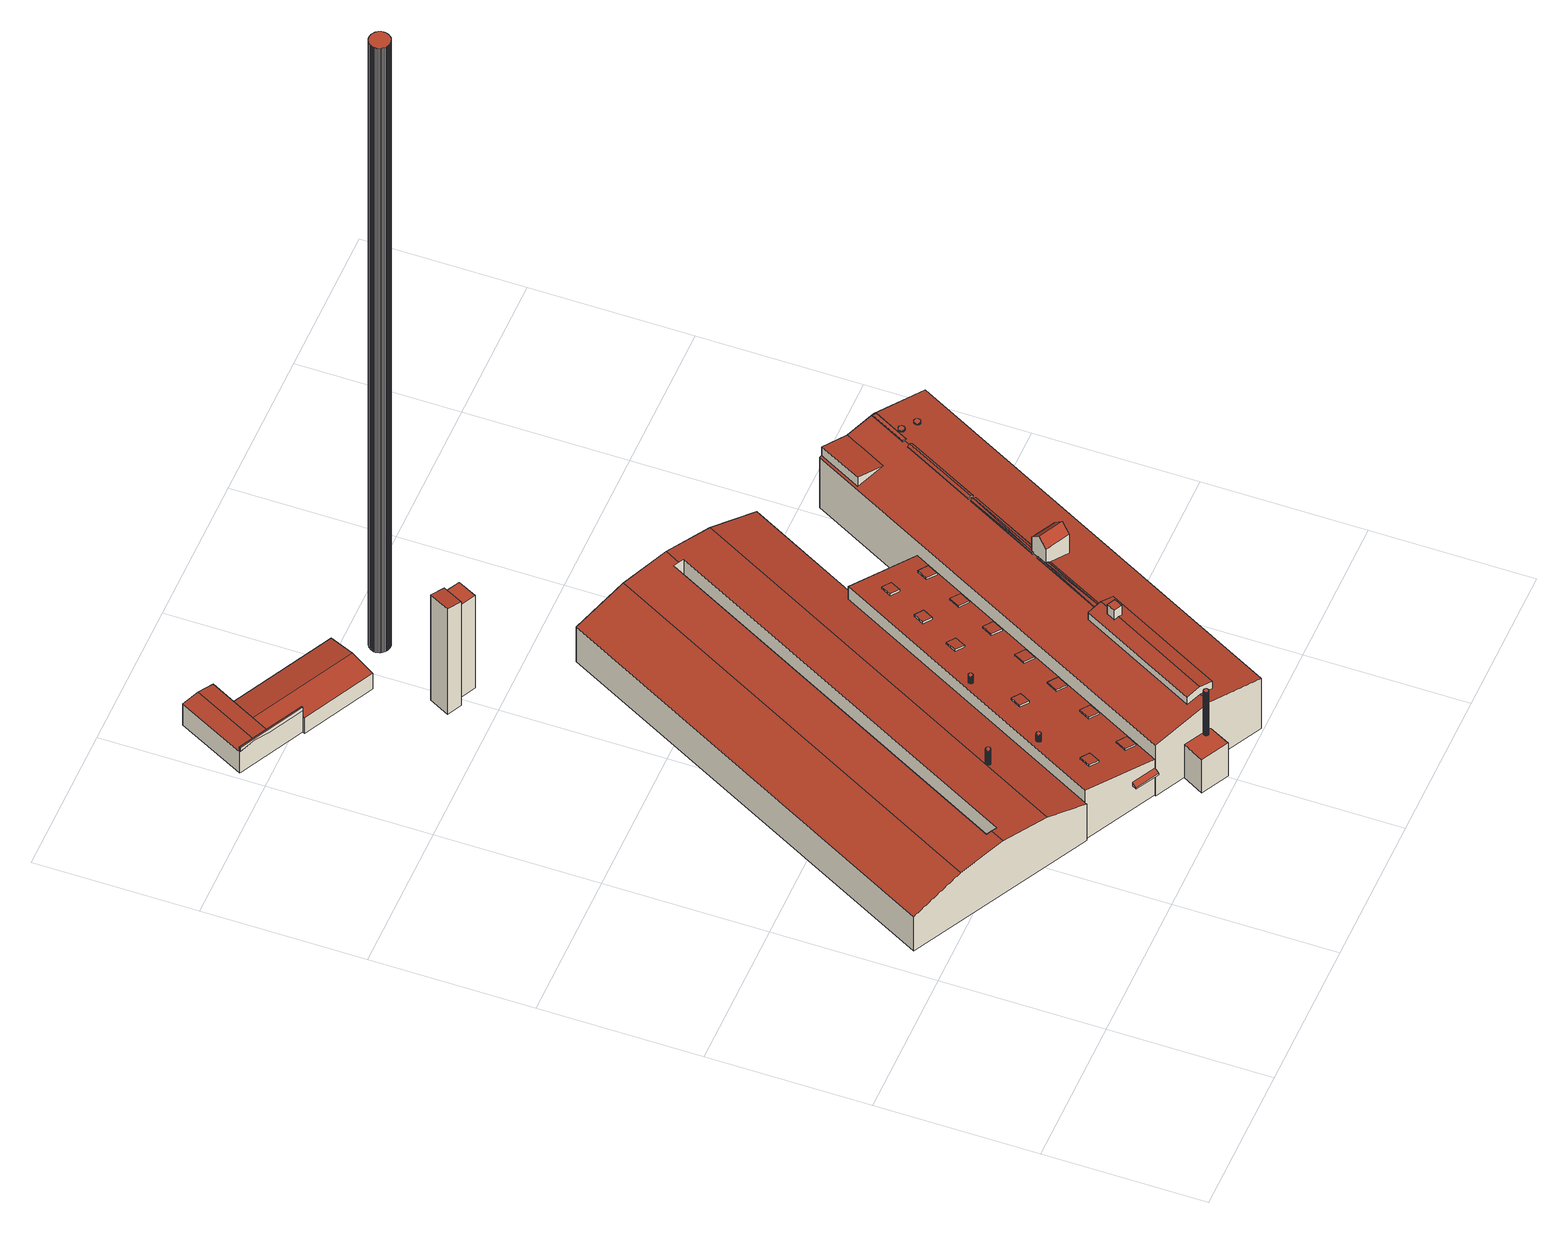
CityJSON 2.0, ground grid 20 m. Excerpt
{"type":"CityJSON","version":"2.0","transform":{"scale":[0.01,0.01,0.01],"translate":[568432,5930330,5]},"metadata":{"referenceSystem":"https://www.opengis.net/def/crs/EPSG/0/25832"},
"CityObjects":{
"building1":{"type":"Building","attributes":{"Grundfläche 2D":"145.992258","Grundhöhe NN":"5.413"},"children":["building1-1"],"geometry":[{"type":"Solid","lod":"3","boundaries":[[[[0,1,2,3]],[[4,1,0,5,6,7]],[[7,6,8,9,10,4]],[[11,12,13,14]],[[12,15,16,17,18,19,13]],[[18,17,20,21]],[[19,18,21,22]],[[14,13,19,22,23]],[[11,14,23,24]],[[24,25,5,0,15,12,11]],[[8,6,5,25,26]],[[9,8,26,27]],[[20,17,2,1,4,10,9,27,28]],[[2,17,16,3]],[[3,16,15,0]],[[26,25,24,23,22,21,20,28,27]]]],"semantics":{"surfaces":[{"type":"RoofSurface"},{"type":"WallSurface"},{"type":"GroundSurface"}],"values":[[0,0,0,0,0,1,1,1,1,1,1,1,1,1,1,2]]}}]},
"building1-1":{"type":"BuildingInstallation","parents":["building1"],"geometry":[{"type":"MultiSurface","lod":"3","boundaries":[[[29,30,31,32]],[[10,4,1,2,30,29]],[[2,3,31,30]],[[31,3,0,7,33,32]],[[33,10,29,32]]],"semantics":{"surfaces":[{"type":"RoofSurface"},{"type":"WallSurface"}],"values":[0,1,1,1,1]}}]},
"building2":{"type":"Building","attributes":{"Grundfläche 2D":"13.544168","Grundhöhe NN":"5.124"},"geometry":[{"type":"Solid","lod":"3","boundaries":[[[[34,35,36,37,38,39]],[[40,41,42,43]],[[39,38,44,45]],[[34,39,45,46]],[[35,34,46,47]],[[36,35,47,48]],[[40,43,49,50]],[[37,41,40,50,44,38]],[[51,42,41,37,36,48]],[[43,42,51,49]],[[50,49,51,48,47,46,45,44]]]],"semantics":{"surfaces":[{"type":"RoofSurface"},{"type":"WallSurface"},{"type":"GroundSurface"}],"values":[[0,0,1,1,1,1,1,1,1,1,2]]}}]},
"building3":{"type":"Building","attributes":{"Grundfläche 2D":"2763.232083","Grundhöhe NN":"5.428"},"children":["building3-1","building3-2","building3-3","building3-4","building3-5","building3-6","building3-7","building3-8","building3-9","building3-10","building3-11","building3-12","building3-13","building3-14","building3-15","building3-16","building3-17","building3-18","building3-19","building3-20","building3-21","building3-22","building3-23","building3-24","building3-25"],"geometry":[{"type":"MultiSurface","lod":"3","boundaries":[[[52,53,54,55,56,57,58]],[[59,60,61,62,63,64,65,66]],[[67,68,62,69,70,59,66,71,72]],[[63,62,68]],[[73,74,75]],[[74,76,75]],[[77,78,79,80,81,82,83,84,85,86,87,74,73,88,89]],[[53,52,58,90,91,92,93,94,78,77,95,96,76,74,87,86,85,84,83,82,55,54]],[[97,98,99,100]],[[101,102,103,104,105]],[[106,107,108,109]],[[110,111,112,113]],[[114,115,116,117,112,111,118,119]],[[116,120,121,119,118,122,123,117]],[[124,125,126,127,128,123,122]],[[57,56,91,90]],[[58,57,90]],[[56,55,91]],[[66,65,95,77,89,71]],[[72,71,89,88]],[[75,68,67,72,88,73]],[[75,76,63,68]],[[76,96,64,63]],[[65,64,96,95]],[[97,100,115,114]],[[121,98,97,114,119]],[[99,98,121,120]],[[116,115,100,99,120]],[[129,130,103,102,101,131,132,80,79,78,94,133,134]],[[81,80,132,135]],[[55,82,81,135,136,92,91]],[[106,137,138,139,129,134,133,94,93,92,136,140,107]],[[104,103,130,141]],[[105,104,141,142]],[[101,105,142,131]],[[137,106,109,125,143,139,138]],[[126,108,107,140,144,127]],[[108,126,125,109]],[[124,122,118,111,110,145,146]],[[124,146,143,125]],[[128,127,144,147]],[[113,112,117,123,128,147,148]],[[110,113,148,145]],[[145,148,147,144,140,136,135,132,131,142,141,130,129,139,143,146]]],"semantics":{"surfaces":[{"type":"RoofSurface"},{"type":"WallSurface"},{"type":"GroundSurface"}],"values":[0,0,0,0,0,0,0,0,0,0,0,0,0,0,0,1,1,1,1,1,1,1,1,1,1,1,1,1,1,1,1,1,1,1,1,1,1,1,1,1,1,1,1,2]}}]},
"building3-1":{"type":"BuildingInstallation","parents":["building3"],"geometry":[{"type":"MultiSurface","lod":"3","boundaries":[[[149,150,151,152,153,154,155,156,157,158,159,160,161,162,163,164,165,166,167,168,169,170,171,172,173,174,175,176,177,178,179,180,181,182,183,184,185,186,187,188,189,190,191,192,193,194,195,196,197,198]],[[199,200,160,159]],[[200,201,161,160]],[[201,202,162,161]],[[203,204,157,156]],[[204,205,158,157]],[[205,199,159,158]],[[202,206,163,162]],[[206,207,164,163]],[[207,208,165,164]],[[208,209,166,165]],[[209,210,167,166]],[[210,211,168,167]],[[211,212,169,168]],[[212,213,170,169]],[[213,214,171,170]],[[172,171,214,215]],[[215,216,173,172]],[[216,217,174,173]],[[217,218,175,174]],[[218,219,176,175]],[[219,220,177,176]],[[220,221,178,177]],[[221,222,179,178]],[[222,223,180,179]],[[223,224,181,180]],[[224,225,182,181]],[[225,226,183,182]],[[226,227,184,183]],[[227,228,185,184]],[[228,229,186,185]],[[229,230,187,186]],[[230,231,188,187]],[[231,232,189,188]],[[232,233,190,189]],[[233,234,191,190]],[[234,235,192,191]],[[235,236,193,192]],[[236,237,194,193]],[[237,238,195,194]],[[238,239,196,195]],[[239,240,197,196]],[[240,241,198,197]],[[241,242,149,198]],[[242,243,150,149]],[[151,150,243,244]],[[244,245,152,151]],[[245,246,153,152]],[[246,247,154,153]],[[247,248,155,154]],[[248,203,156,155]]],"semantics":{"surfaces":[{"type":"RoofSurface"},{"type":"WallSurface"}],"values":[0,1,1,1,1,1,1,1,1,1,1,1,1,1,1,1,1,1,1,1,1,1,1,1,1,1,1,1,1,1,1,1,1,1,1,1,1,1,1,1,1,1,1,1,1,1,1,1,1,1,1]}}]},
"building3-2":{"type":"BuildingInstallation","parents":["building3"],"geometry":[{"type":"MultiSurface","lod":"3","boundaries":[[[249,250,251,252,253,254,255,256,257,258,259,260,261,262,263,264,265,266,267,268,269,270,271,272,273,274,275,276,277,278,279,280,281,282,283,284,285,286,287,288,289,290,291,292,293,294,295,296,297,298]],[[299,300,258,257]],[[300,301,259,258]],[[301,302,260,259]],[[261,260,302,303]],[[303,304,262,261]],[[304,305,263,262]],[[306,307,255,254]],[[307,308,256,255]],[[308,299,257,256]],[[309,310,251,250]],[[310,311,252,251]],[[311,312,253,252]],[[312,306,254,253]],[[305,313,264,263]],[[313,314,265,264]],[[314,315,266,265]],[[315,316,267,266]],[[316,317,268,267]],[[317,318,269,268]],[[318,319,270,269]],[[319,320,271,270]],[[320,321,272,271]],[[321,322,273,272]],[[322,323,274,273]],[[323,324,275,274]],[[324,325,276,275]],[[325,326,277,276]],[[326,327,278,277]],[[327,328,279,278]],[[328,329,280,279]],[[329,330,281,280]],[[330,331,282,281]],[[331,332,283,282]],[[332,333,284,283]],[[333,334,285,284]],[[334,335,286,285]],[[335,336,287,286]],[[336,337,288,287]],[[337,338,289,288]],[[338,339,290,289]],[[339,340,291,290]],[[340,341,292,291]],[[341,342,293,292]],[[342,343,294,293]],[[343,344,295,294]],[[296,295,344,345]],[[345,346,297,296]],[[346,347,298,297]],[[347,348,249,298]],[[348,309,250,249]]],"semantics":{"surfaces":[{"type":"RoofSurface"},{"type":"WallSurface"}],"values":[0,1,1,1,1,1,1,1,1,1,1,1,1,1,1,1,1,1,1,1,1,1,1,1,1,1,1,1,1,1,1,1,1,1,1,1,1,1,1,1,1,1,1,1,1,1,1,1,1,1,1]}}]},
"building3-3":{"type":"BuildingInstallation","parents":["building3"],"geometry":[{"type":"MultiSurface","lod":"3","boundaries":[[[349,350,351,352,353,354]],[[355,356,357,353,352,358,359,360]],[[361,362,363,364,365,366,351,350,349,354]],[[351,366,367,358,352]],[[368,369,355,360,359,358,367,370,371,372]],[[373,374,375,361,354,353,357,356,355,369,376,377]]],"semantics":{"surfaces":[{"type":"RoofSurface"},{"type":"WallSurface"}],"values":[0,0,1,1,1,1]}}]},
"building3-4":{"type":"BuildingInstallation","parents":["building3"],"geometry":[{"type":"MultiSurface","lod":"3","boundaries":[[[378,379,380,381]],[[382,383,384,378,381,385]],[[386,387,86,388,382,385,381,380]],[[383,382,388,389]],[[389,85,390,391,379,378,384,383]],[[380,379,391,386]]],"semantics":{"surfaces":[{"type":"RoofSurface"},{"type":"WallSurface"}],"values":[0,0,1,1,1,1]}}]},
"building3-5":{"type":"BuildingInstallation","parents":["building3"],"geometry":[{"type":"MultiSurface","lod":"3","boundaries":[[[392,393,376,369,394]],[[368,395,369]],[[395,394,369]],[[368,372,371,396,397,395]],[[398,377,376,393]],[[396,371,370,399]],[[399,87,400,394,395,397,396]],[[398,393,392,394,400,401]]],"semantics":{"surfaces":[{"type":"RoofSurface"},{"type":"WallSurface"}],"values":[0,0,0,0,1,1,1,1]}}]},
"building3-6":{"type":"BuildingInstallation","parents":["building3"],"geometry":[{"type":"MultiSurface","lod":"3","boundaries":[[[402,361,403]],[[404,405,403,361,375,374]],[[406,362,402]],[[362,361,402]],[[406,407,408,364,363,362]],[[409,410,402,403]],[[410,411,406,402]],[[411,74,412,408,407,406]],[[364,408,412,365]],[[404,374,373,413]],[[404,413,409,403,405]]],"semantics":{"surfaces":[{"type":"RoofSurface"},{"type":"WallSurface"}],"values":[0,0,0,0,0,1,1,1,1,1,1]}}]},
"building3-7":{"type":"BuildingInstallation","parents":["building3"],"geometry":[{"type":"MultiSurface","lod":"3","boundaries":[[[414,415,416,417,418,419]],[[420,84,421,416,415,414]],[[421,422,417,416]],[[422,83,423,419,418,417]],[[414,419,423,420]]],"semantics":{"surfaces":[{"type":"RoofSurface"},{"type":"WallSurface"}],"values":[0,1,1,1,1]}}]},
"building3-8":{"type":"BuildingInstallation","parents":["building3"],"geometry":[{"type":"MultiSurface","lod":"3","boundaries":[[[424,425,426,427]],[[70,425,424,60,59]],[[426,425,70,69]],[[61,427,426,69,62]],[[424,427,61,60]]],"semantics":{"surfaces":[{"type":"RoofSurface"},{"type":"WallSurface"}],"values":[0,1,1,1,1]}}]},
"building3-9":{"type":"BuildingInstallation","parents":["building3"],"geometry":[{"type":"MultiSurface","lod":"3","boundaries":[[[428,429,430,431,432,433,434,435,436,437,438,439,440,441,442,443,444,445,446,447,448,449,450,451,452,453,454,455,456,457,458,459,460,461,462,463,464,465,466,467,468,469,470,471,472,473,474,475,476,477,478,479,480,481,482,483,484,485,486,487,488,489,490,491,492,493,494,495,496,497,498,499,500,501,502,503,504,505,506,507,508,509,510,511,512,513,514,515,516,517]],[[518,519,431,430]],[[519,520,521,433,432,431]],[[521,522,434,433]],[[522,523,435,434]],[[523,524,525,435]],[[524,526,436,525]],[[527,528,516,515]],[[528,529,530,428,517,516]],[[530,531,429,428]],[[531,518,430,429]],[[526,532,437,436]],[[532,533,438,437]],[[533,534,439,438]],[[534,535,440,439]],[[535,536,441,440]],[[536,537,442,441]],[[537,538,443,442]],[[538,539,444,443]],[[539,540,445,444]],[[540,541,446,445]],[[541,542,447,446]],[[542,543,448,447]],[[543,544,449,448]],[[544,545,450,449]],[[545,546,451,450]],[[546,547,452,451]],[[547,548,453,452]],[[548,549,454,453]],[[549,550,455,454]],[[550,551,456,455]],[[551,552,457,456]],[[552,553,458,457]],[[553,554,459,458]],[[554,555,460,459]],[[555,556,461,460]],[[556,557,462,461]],[[557,558,463,462]],[[558,559,464,463]],[[559,560,465,464]],[[560,561,466,465]],[[561,562,467,466]],[[562,563,468,467]],[[563,564,469,468]],[[564,565,470,469]],[[565,566,471,470]],[[566,567,472,471]],[[567,568,473,472]],[[568,569,474,473]],[[569,570,475,474]],[[570,571,476,475]],[[571,572,477,476]],[[572,573,478,477]],[[573,574,479,478]],[[574,575,480,479]],[[575,576,481,480]],[[576,577,482,481]],[[577,578,483,482]],[[578,579,484,483]],[[579,580,485,484]],[[580,581,486,485]],[[581,582,487,486]],[[582,583,584,489,488,487]],[[584,585,490,489]],[[585,586,491,490]],[[586,587,492,491]],[[587,588,493,492]],[[588,589,494,493]],[[589,590,495,494]],[[590,591,496,495]],[[591,592,497,496]],[[592,593,498,497]],[[593,594,595,500,499,498]],[[595,596,597,502,501,500]],[[597,598,503,502]],[[598,599,504,503]],[[599,600,505,504]],[[600,601,506,505]],[[601,602,603,508,507,506]],[[603,604,509,508]],[[604,605,510,509]],[[605,606,511,510]],[[606,607,512,511]],[[607,608,513,512]],[[608,609,514,513]],[[609,527,515,514]]],"semantics":{"surfaces":[{"type":"RoofSurface"},{"type":"WallSurface"}],"values":[0,1,1,1,1,1,1,1,1,1,1,1,1,1,1,1,1,1,1,1,1,1,1,1,1,1,1,1,1,1,1,1,1,1,1,1,1,1,1,1,1,1,1,1,1,1,1,1,1,1,1,1,1,1,1,1,1,1,1,1,1,1,1,1,1,1,1,1,1,1,1,1,1,1,1,1,1,1,1,1,1,1,1,1,1,1]}}]},
"building3-10":{"type":"BuildingInstallation","parents":["building3"],"geometry":[{"type":"MultiSurface","lod":"3","boundaries":[[[610,611,612,613,614,615,616,617,618,619,620,621,622,623,624,625,626,627,628,629,630,631,632,633,634,635,636,637,638,639,640,641,642,643,644,645,646,647,648,649,650,651,652,653,654,655,656,657,658,659]],[[660,661,615,614]],[[661,662,616,615]],[[662,663,617,616]],[[618,617,663,664]],[[665,666,613,612]],[[614,613,666,660]],[[664,667,619,618]],[[667,668,620,619]],[[668,669,621,620]],[[669,670,622,621]],[[670,671,623,622]],[[671,672,624,623]],[[672,673,625,624]],[[673,674,626,625]],[[674,675,627,626]],[[675,676,628,627]],[[676,677,629,628]],[[677,678,630,629]],[[678,679,631,630]],[[679,680,632,631]],[[680,681,633,632]],[[681,682,634,633]],[[682,683,635,634]],[[636,635,683,684]],[[684,685,637,636]],[[685,686,638,637]],[[686,687,639,638]],[[687,688,640,639]],[[688,689,641,640]],[[689,690,642,641]],[[690,691,643,642]],[[691,692,644,643]],[[692,693,645,644]],[[693,694,646,645]],[[694,695,647,646]],[[695,696,648,647]],[[696,697,649,648]],[[697,698,650,649]],[[698,699,651,650]],[[652,651,699,700]],[[700,701,653,652]],[[701,702,654,653]],[[702,703,655,654]],[[703,704,656,655]],[[704,705,657,656]],[[705,706,658,657]],[[706,707,659,658]],[[707,708,610,659]],[[708,709,611,610]],[[709,665,612,611]]],"semantics":{"surfaces":[{"type":"RoofSurface"},{"type":"WallSurface"}],"values":[0,1,1,1,1,1,1,1,1,1,1,1,1,1,1,1,1,1,1,1,1,1,1,1,1,1,1,1,1,1,1,1,1,1,1,1,1,1,1,1,1,1,1,1,1,1,1,1,1,1,1]}}]},
"building3-11":{"type":"BuildingInstallation","parents":["building3"],"geometry":[{"type":"MultiSurface","lod":"3","boundaries":[[[710,711,712,713]],[[714,715,713,712]],[[710,713,715,716]],[[711,710,716,717]],[[717,714,712,711]]],"semantics":{"surfaces":[{"type":"RoofSurface"},{"type":"WallSurface"}],"values":[0,1,1,1,1]}}]},
"building3-12":{"type":"BuildingInstallation","parents":["building3"],"geometry":[{"type":"MultiSurface","lod":"3","boundaries":[[[718,719,720,721]],[[721,720,722,723]],[[718,721,723,724]],[[719,718,724,725]],[[720,719,725,722]]],"semantics":{"surfaces":[{"type":"RoofSurface"},{"type":"WallSurface"}],"values":[0,1,1,1,1]}}]},
"building3-13":{"type":"BuildingInstallation","parents":["building3"],"geometry":[{"type":"MultiSurface","lod":"3","boundaries":[[[726,727,728,729]],[[730,731,727,726]],[[726,729,732,730]],[[729,728,733,732]],[[728,727,731,733]]],"semantics":{"surfaces":[{"type":"RoofSurface"},{"type":"WallSurface"}],"values":[0,1,1,1,1]}}]},
"building3-14":{"type":"BuildingInstallation","parents":["building3"],"geometry":[{"type":"MultiSurface","lod":"3","boundaries":[[[734,735,736,737]],[[737,736,738,739]],[[734,737,739,740]],[[740,741,735,734]],[[741,738,736,735]]],"semantics":{"surfaces":[{"type":"RoofSurface"},{"type":"WallSurface"}],"values":[0,1,1,1,1]}}]},
"building3-15":{"type":"BuildingInstallation","parents":["building3"],"geometry":[{"type":"MultiSurface","lod":"3","boundaries":[[[742,743,744,745]],[[745,744,746,747]],[[742,745,747,748]],[[743,742,748,749]],[[744,743,749,746]]],"semantics":{"surfaces":[{"type":"RoofSurface"},{"type":"WallSurface"}],"values":[0,1,1,1,1]}}]},
"building3-16":{"type":"BuildingInstallation","parents":["building3"],"geometry":[{"type":"MultiSurface","lod":"3","boundaries":[[[750,751,752,753]],[[754,755,753,752]],[[750,753,755,756]],[[756,757,751,750]],[[752,751,757,754]]],"semantics":{"surfaces":[{"type":"RoofSurface"},{"type":"WallSurface"}],"values":[0,1,1,1,1]}}]},
"building3-17":{"type":"BuildingInstallation","parents":["building3"],"geometry":[{"type":"MultiSurface","lod":"3","boundaries":[[[758,759,760,761]],[[761,760,762,763]],[[761,763,764,758]],[[759,758,764,765]],[[760,759,765,762]]],"semantics":{"surfaces":[{"type":"RoofSurface"},{"type":"WallSurface"}],"values":[0,1,1,1,1]}}]},
"building3-18":{"type":"BuildingInstallation","parents":["building3"],"geometry":[{"type":"MultiSurface","lod":"3","boundaries":[[[766,767,768,769]],[[766,769,770,771]],[[772,770,769,768]],[[767,766,771,773]],[[773,772,768,767]]],"semantics":{"surfaces":[{"type":"RoofSurface"},{"type":"WallSurface"}],"values":[0,1,1,1,1]}}]},
"building3-19":{"type":"BuildingInstallation","parents":["building3"],"geometry":[{"type":"MultiSurface","lod":"3","boundaries":[[[774,775,776,777]],[[777,776,778,779]],[[774,777,779,780]],[[775,774,780,781]],[[776,775,781,778]]],"semantics":{"surfaces":[{"type":"RoofSurface"},{"type":"WallSurface"}],"values":[0,1,1,1,1]}}]},
"building3-20":{"type":"BuildingInstallation","parents":["building3"],"geometry":[{"type":"MultiSurface","lod":"3","boundaries":[[[782,783,784,785]],[[785,784,786,787]],[[782,785,787,788]],[[783,782,788,789]],[[784,783,789,786]]],"semantics":{"surfaces":[{"type":"RoofSurface"},{"type":"WallSurface"}],"values":[0,1,1,1,1]}}]},
"building3-21":{"type":"BuildingInstallation","parents":["building3"],"geometry":[{"type":"MultiSurface","lod":"3","boundaries":[[[790,791,792,793,794,795,796,797,798,799,800,801,802,803,804,805,806,807,808,809,810,811,812,813,814,815,816,817,818,819,820,821,822,823,824,825,826,827,828,829,830,831,832,833,834,835,836,837,838,839]],[[798,797,840,841]],[[799,798,841,842]],[[800,799,842,843]],[[801,800,843,844]],[[796,795,845,846]],[[797,796,846,840]],[[802,801,844,847]],[[803,802,847,848]],[[804,803,848,849]],[[805,804,849,850]],[[806,805,850,851]],[[807,806,851,852]],[[808,807,852,853]],[[809,808,853,854]],[[810,809,854,855]],[[811,810,855,856]],[[812,811,856,857]],[[813,812,857,858]],[[814,813,858,859]],[[815,814,859,860]],[[816,815,860,861]],[[817,816,861,862]],[[818,817,862,863]],[[819,818,863,864]],[[820,819,864,865]],[[821,820,865,866]],[[822,821,866,867]],[[823,822,867,868]],[[824,823,868,869]],[[825,824,869,870]],[[826,825,870,871]],[[827,826,871,872]],[[828,827,872,873]],[[829,828,873,874]],[[830,829,874,875]],[[831,830,875,876]],[[832,831,876,877]],[[833,832,877,878]],[[834,833,878,879]],[[835,834,879,880]],[[836,835,880,881]],[[837,836,881,882]],[[838,837,882,883]],[[839,838,883,884]],[[790,839,884,885]],[[791,790,885,886]],[[792,791,886,887]],[[793,792,887,888]],[[794,793,888,889]],[[795,794,889,845]]],"semantics":{"surfaces":[{"type":"RoofSurface"},{"type":"WallSurface"}],"values":[0,1,1,1,1,1,1,1,1,1,1,1,1,1,1,1,1,1,1,1,1,1,1,1,1,1,1,1,1,1,1,1,1,1,1,1,1,1,1,1,1,1,1,1,1,1,1,1,1,1,1]}}]},
"building3-22":{"type":"BuildingInstallation","parents":["building3"],"geometry":[{"type":"MultiSurface","lod":"3","boundaries":[[[890,891,892,893]],[[893,892,894,895]],[[890,893,895,896]],[[891,890,896,897]],[[892,891,897,894]]],"semantics":{"surfaces":[{"type":"RoofSurface"},{"type":"WallSurface"}],"values":[0,1,1,1,1]}}]},
"building3-23":{"type":"BuildingInstallation","parents":["building3"],"geometry":[{"type":"MultiSurface","lod":"3","boundaries":[[[898,899,900,901,902,903,904,905,906,907,908,909,910,911,912,913,914,915,916,917,918,919,920,921,922,923,924,925,926,927,928,929,930,931,932,933,934,935,936,937,938,939,940,941,942,943,944,945,946,947]],[[902,901,948,949]],[[903,902,949,950]],[[904,903,950,951]],[[905,904,951,952]],[[900,899,953,954]],[[901,900,954,948]],[[906,905,952,955]],[[907,906,955,956]],[[908,907,956,957]],[[909,908,957,958]],[[910,909,958,959]],[[911,910,959,960]],[[912,911,960,961]],[[913,912,961,962]],[[914,913,962,963]],[[915,914,963,964]],[[916,915,964,965]],[[917,916,965,966]],[[918,917,966,967]],[[919,918,967,968]],[[920,919,968,969]],[[921,920,969,970]],[[922,921,970,971]],[[923,922,971,972]],[[924,923,972,973]],[[925,924,973,974]],[[926,925,974,975]],[[927,926,975,976]],[[928,927,976,977]],[[929,928,977,978]],[[930,929,978,979]],[[931,930,979,980]],[[932,931,980,981]],[[933,932,981,982]],[[934,933,982,983]],[[935,934,983,984]],[[936,935,984,985]],[[937,936,985,986]],[[938,937,986,987]],[[939,938,987,988]],[[940,939,988,989]],[[941,940,989,990]],[[942,941,990,991]],[[943,942,991,992]],[[944,943,992,993]],[[945,944,993,994]],[[946,945,994,995]],[[947,946,995,996]],[[898,947,996,997]],[[899,898,997,953]]],"semantics":{"surfaces":[{"type":"RoofSurface"},{"type":"WallSurface"}],"values":[0,1,1,1,1,1,1,1,1,1,1,1,1,1,1,1,1,1,1,1,1,1,1,1,1,1,1,1,1,1,1,1,1,1,1,1,1,1,1,1,1,1,1,1,1,1,1,1,1,1,1]}}]},
"building3-24":{"type":"BuildingInstallation","parents":["building3"],"geometry":[{"type":"MultiSurface","lod":"3","boundaries":[[[998,999,1000,1001]],[[1001,1000,1002,1003]],[[998,1001,1003,1004]],[[999,998,1004,1005]],[[1000,999,1005,1002]]],"semantics":{"surfaces":[{"type":"RoofSurface"},{"type":"WallSurface"}],"values":[0,1,1,1,1]}}]},
"building3-25":{"type":"BuildingInstallation","parents":["building3"],"geometry":[{"type":"MultiSurface","lod":"3","boundaries":[[[137,1006,1007,1008,133]],[[138,1009,1006,137]],[[1009,1010,1007,1006]],[[1010,1011,1008,1007]],[[1011,134,138,137,133,1008]],[[1011,1010,1009,138,134]]],"semantics":{"surfaces":[{"type":"RoofSurface"},{"type":"WallSurface"},{"type":"OuterCeilingSurface"}],"values":[0,1,1,1,1,2]}}]},
"building4":{"type":"Building","attributes":{"Grundfläche 2D":"5.072556","Grundhöhe NN":"5.666"},"geometry":[{"type":"Solid","lod":"3","boundaries":[[[[1012,1013,1014,1015,1016,1017,1018,1019,1020,1021,1022,1023,1024,1025,1026,1027,1028,1029,1030,1031,1032,1033,1034,1035,1036,1037,1038,1039,1040,1041,1042,1043,1044,1045,1046,1047,1048,1049,1050,1051,1052,1053,1054,1055,1056,1057,1058,1059,1060,1061]],[[1062,1063,1017,1016]],[[1063,1064,1018,1017]],[[1064,1065,1019,1018]],[[1066,1062,1016,1015]],[[1067,1068,1013,1012]],[[1068,1069,1014,1013]],[[1069,1066,1015,1014]],[[1065,1070,1020,1019]],[[1070,1071,1021,1020]],[[1071,1072,1022,1021]],[[1072,1073,1023,1022]],[[1073,1074,1024,1023]],[[1074,1075,1025,1024]],[[1075,1076,1026,1025]],[[1076,1077,1027,1026]],[[1077,1078,1028,1027]],[[1078,1079,1029,1028]],[[1079,1080,1030,1029]],[[1080,1081,1031,1030]],[[1081,1082,1032,1031]],[[1082,1083,1033,1032]],[[1083,1084,1034,1033]],[[1084,1085,1035,1034]],[[1085,1086,1036,1035]],[[1086,1087,1037,1036]],[[1087,1088,1038,1037]],[[1088,1089,1039,1038]],[[1089,1090,1040,1039]],[[1090,1091,1041,1040]],[[1091,1092,1042,1041]],[[1092,1093,1043,1042]],[[1093,1094,1044,1043]],[[1094,1095,1045,1044]],[[1095,1096,1046,1045]],[[1096,1097,1047,1046]],[[1097,1098,1048,1047]],[[1098,1099,1049,1048]],[[1099,1100,1050,1049]],[[1100,1101,1051,1050]],[[1101,1102,1052,1051]],[[1102,1103,1053,1052]],[[1103,1104,1054,1053]],[[1104,1105,1055,1054]],[[1105,1106,1056,1055]],[[1106,1107,1057,1056]],[[1107,1108,1058,1057]],[[1108,1109,1059,1058]],[[1109,1110,1060,1059]],[[1110,1111,1061,1060]],[[1111,1067,1012,1061]],[[1109,1108,1107,1106,1105,1104,1103,1102,1101,1100,1099,1098,1097,1096,1095,1094,1093,1092,1091,1090,1089,1088,1087,1086,1085,1084,1083,1082,1081,1080,1079,1078,1077,1076,1075,1074,1073,1072,1071,1070,1065,1064,1063,1062,1066,1069,1068,1067,1111,1110]]]],"semantics":{"surfaces":[{"type":"RoofSurface"},{"type":"WallSurface"},{"type":"GroundSurface"}],"values":[[0,1,1,1,1,1,1,1,1,1,1,1,1,1,1,1,1,1,1,1,1,1,1,1,1,1,1,1,1,1,1,1,1,1,1,1,1,1,1,1,1,1,1,1,1,1,1,1,1,1,1,2]]}}]}
},
"vertices":[
[470,10141,388],[460,10122,388],[891,9898,388],[901,9917,388],[267,10223,419],[902,10971,388],[709,11072,419],[277,10242,419],[507,11177,388],[65,10328,388],[77,10321,389],[771,10719,297],[607,10405,347],[1930,9717,347],[2093,10031,297],[470,10141,304],[901,9917,304],[891,9898,301],[877,9871,297],[1769,9407,297],[891,9898,41],[877,9871,41],[1769,9407,41],[2093,10031,41],[771,10719,41],[902,10971,41],[507,11177,41],[65,10328,41],[77,10321,41],
[77,10321,441],[891,9898,441],[901,9917,441],[87,10341,441],[87,10341,389],
[2340,8605,1538],[2061,8749,1538],[2026,8681,1538],[2051,8668,1538],[1964,8499,1538],[2218,8368,1538],[1921,8416,1719],[2051,8668,1719],[1873,8761,1750],[1743,8508,1750],[1964,8499,12],[2218,8368,12],[2340,8605,12],[2061,8749,12],[2026,8681,12],[1743,8508,12],[1921,8416,12],[1873,8761,12],
[6347,5397,947],[6364,5429,947],[6378,5454,947],[6450,5591,947],[6118,5766,1022],[5833,5229,1022],[6165,5054,947],[4844,1746,1144],[4794,1772,1131],[4850,1878,1131],[4900,1851,1144],[4982,2005,1144],[4817,2092,1103],[4031,608,1103],[4196,521,1144],[4987,2002,1143],[4982,2004,1144],[4949,1825,1132],[4893,1720,1132],[4356,436,1103],[5142,1920,1103],[4987,2002,1019],[5012,2049,1019],[4982,2004,1018],[4982,2005,1018],[4201,518,1019],[4126,378,1019],[4134,373,1017],[4789,26,872],[7455,5058,872],[6792,5409,1019],[6784,5394,1019],[6547,4946,1019],[6502,4861,1019],[6020,3952,1019],[5999,3913,1019],[5142,1920,984],[4356,436,984],[5833,5229,877],[6118,5766,877],[6092,5780,872],[3433,762,872],[3426,749,872],[4031,608,983],[4817,2092,983],[1483,2002,660],[1614,1933,660],[4095,6616,660],[3965,6685,660],[4134,373,588],[4126,378,588],[3796,553,588],[3655,287,588],[3993,108,588],[3433,762,634],[5318,4318,634],[4423,4793,850],[2538,1236,850],[293,2405,610],[900,2083,838],[3577,7136,838],[2970,7458,610],[1483,2002,901],[3965,6685,901],[4030,6650,910],[4131,6843,910],[1454,1790,910],[1548,1968,910],[4095,6616,901],[1614,1933,901],[2022,1489,838],[4700,6542,838],[2530,1220,647],[2538,1236,647],[4423,4793,647],[4518,4742,610],[5302,6222,610],[3426,749,43],[3796,553,43],[4134,373,43],[4789,26,43],[3426,749,491],[3426,749,436],[7455,5058,43],[6092,5780,43],[3433,762,500],[3433,762,436],[3433,762,43],[5318,4318,43],[3655,287,43],[3993,108,43],[2538,1236,43],[4518,4742,43],[293,2405,43],[2530,1220,43],[5302,6222,43],[2970,7458,43],
[6932,4943,981],[6930,4948,981],[6928,4953,981],[6925,4957,981],[6922,4961,981],[6918,4964,981],[6914,4967,981],[6909,4969,981],[6905,4971,981],[6900,4972,981],[6895,4972,981],[6890,4972,981],[6885,4971,981],[6880,4970,981],[6876,4968,981],[6871,4965,981],[6868,4962,981],[6864,4959,981],[6861,4955,981],[6858,4950,981],[6856,4946,981],[6855,4941,981],[6854,4936,981],[6854,4931,981],[6855,4926,981],[6856,4921,981],[6857,4917,981],[6859,4912,981],[6862,4908,981],[6866,4904,981],[6869,4901,981],[6873,4898,981],[6878,4896,981],[6883,4894,981],[6887,4893,981],[6892,4893,981],[6897,4893,981],[6902,4894,981],[6907,4895,981],[6912,4897,981],[6916,4900,981],[6920,4903,981],[6923,4906,981],[6927,4910,981],[6929,4914,981],[6931,4919,981],[6932,4924,981],[6933,4929,981],[6933,4934,981],[6933,4939,981],[6895,4972,961],[6890,4972,962],[6885,4971,963],[6880,4970,963],[6909,4969,958],[6905,4971,959],[6900,4972,960],[6876,4968,964],[6871,4965,964],[6868,4962,965],[6864,4959,965],[6861,4955,965],[6858,4950,965],[6856,4946,965],[6855,4941,965],[6854,4936,965],[6854,4931,964],[6855,4926,964],[6856,4921,963],[6857,4917,962],[6859,4912,962],[6862,4908,961],[6866,4904,960],[6869,4901,959],[6873,4898,958],[6878,4896,957],[6883,4894,956],[6887,4893,955],[6892,4893,954],[6897,4893,953],[6902,4894,953],[6907,4895,952],[6912,4897,951],[6916,4900,951],[6920,4903,950],[6923,4906,950],[6927,4910,950],[6929,4914,950],[6931,4919,950],[6932,4924,950],[6933,4929,951],[6933,4934,951],[6933,4939,951],[6932,4943,952],[6930,4948,953],[6928,4953,954],[6925,4957,954],[6922,4961,955],[6918,4964,956],[6914,4967,957],
[6714,5074,1028],[6709,5076,1028],[6705,5078,1028],[6700,5079,1028],[6695,5080,1028],[6690,5080,1028],[6685,5079,1028],[6681,5078,1028],[6676,5076,1028],[6672,5074,1028],[6668,5071,1028],[6664,5067,1028],[6661,5063,1028],[6659,5059,1028],[6656,5055,1028],[6655,5050,1028],[6654,5046,1028],[6654,5041,1028],[6654,5036,1028],[6655,5031,1028],[6657,5026,1028],[6659,5022,1028],[6661,5018,1028],[6665,5014,1028],[6668,5011,1028],[6672,5008,1028],[6676,5005,1028],[6681,5004,1028],[6686,5003,1028],[6691,5002,1028],[6695,5002,1028],[6700,5003,1028],[6705,5004,1028],[6710,5006,1028],[6714,5008,1028],[6718,5011,1028],[6721,5014,1028],[6724,5018,1028],[6727,5022,1028],[6729,5027,1028],[6731,5031,1028],[6731,5036,1028],[6732,5041,1028],[6731,5046,1028],[6731,5051,1028],[6729,5055,1028],[6727,5060,1028],[6724,5064,1028],[6721,5068,1028],[6718,5071,1028],[6676,5076,1009],[6672,5074,1009],[6668,5071,1009],[6664,5067,1010],[6661,5063,1010],[6659,5059,1010],[6656,5055,1010],[6690,5080,1006],[6685,5079,1007],[6681,5078,1008],[6709,5076,1003],[6705,5078,1004],[6700,5079,1005],[6695,5080,1006],[6655,5050,1010],[6654,5046,1010],[6654,5041,1009],[6654,5036,1009],[6655,5031,1008],[6657,5026,1007],[6659,5022,1006],[6661,5018,1006],[6665,5014,1005],[6668,5011,1004],[6672,5008,1003],[6676,5005,1002],[6681,5004,1001],[6686,5003,1000],[6691,5002,999],[6695,5002,998],[6700,5003,998],[6705,5004,997],[6710,5006,996],[6714,5008,996],[6718,5011,995],[6721,5014,995],[6724,5018,995],[6727,5022,995],[6729,5027,995],[6731,5031,995],[6731,5036,995],[6732,5041,996],[6731,5046,996],[6731,5051,997],[6729,5055,997],[6727,5060,998],[6724,5064,999],[6721,5068,1000],[6718,5071,1001],[6714,5074,1002],
[5407,2805,1263],[5411,2803,1263],[5689,2656,1263],[5746,2762,1378],[5446,2921,1378],[5390,2814,1263],[5503,3028,1263],[5491,3005,1288],[5453,2933,1366],[5802,2870,1263],[5553,3002,1263],[5519,3020,1263],[5390,2814,1033],[5407,2805,1052],[5411,2803,1048],[5438,2789,1028],[5438,2789,1013],[5689,2656,957],[5802,2870,957],[5519,3020,1050],[5503,3028,1038],[5553,3002,1013],[5553,3002,1031],[5525,3017,1047],[5453,2933,1014],[5453,2933,1033],[5446,2921,1033],[5491,3005,1038],[5491,3005,1014],
[6495,4865,1046],[6467,4880,1028],[5985,3970,1028],[6013,3955,1046],[6046,3938,1028],[6528,4847,1028],[6502,4861,1042],[6020,3952,1042],[5985,3970,1012],[6013,3955,1017],[6046,3938,1013],[6528,4847,1013],[6495,4865,1017],[6467,4880,1012],
[5490,3035,1031],[5477,3012,1031],[5964,3932,1031],[5994,3916,1050],[6028,3898,1031],[5999,3913,1047],[5477,3012,1012],[6028,3898,1013],[5964,3932,1012],[5490,3035,1012],
[5006,2051,1051],[4977,2067,1027],[5439,2940,1027],[5376,2821,1027],[5007,2051,1052],[5012,2049,1048],[5039,2034,1028],[4977,2067,1012],[5006,2051,1018],[5007,2051,1018],[5039,2034,1013],[5439,2940,1012],
[6519,4961,1028],[6547,4946,1028],[6564,4937,1028],[6801,5386,1028],[6784,5394,1028],[6756,5409,1028],[6519,4961,1013],[6564,4937,1015],[6801,5386,1015],[6756,5409,1013],
[4794,1772,1284],[4893,1720,1284],[4949,1825,1284],[4850,1878,1284],
[2552,2425,1063],[2549,2425,1063],[2547,2425,1063],[2545,2425,1063],[2543,2425,1063],[2541,2425,1063],[2540,2425,1063],[2538,2424,1063],[2534,2423,1063],[2533,2422,1063],[2531,2421,1063],[2530,2420,1063],[2528,2419,1063],[2527,2418,1063],[2525,2417,1063],[2524,2415,1063],[2523,2414,1063],[2522,2412,1063],[2521,2411,1063],[2520,2409,1063],[2519,2408,1063],[2518,2406,1063],[2518,2404,1063],[2517,2401,1063],[2517,2399,1063],[2517,2397,1063],[2517,2395,1063],[2517,2393,1063],[2517,2391,1063],[2517,2390,1063],[2518,2386,1063],[2519,2384,1063],[2520,2383,1063],[2521,2381,1063],[2522,2379,1063],[2523,2378,1063],[2524,2377,1063],[2525,2375,1063],[2528,2373,1063],[2530,2372,1063],[2531,2371,1063],[2533,2370,1063],[2534,2369,1063],[2536,2368,1063],[2538,2368,1063],[2542,2367,1063],[2543,2367,1063],[2545,2367,1063],[2547,2367,1063],[2549,2367,1063],[2551,2367,1063],[2554,2368,1063],[2556,2368,1063],[2558,2369,1063],[2559,2370,1063],[2561,2371,1063],[2563,2372,1063],[2564,2373,1063],[2566,2374,1063],[2568,2377,1063],[2569,2378,1063],[2570,2379,1063],[2572,2383,1063],[2573,2384,1063],[2574,2386,1063],[2574,2388,1063],[2575,2392,1063],[2575,2393,1063],[2575,2395,1063],[2575,2397,1063],[2575,2399,1063],[2575,2401,1063],[2575,2403,1063],[2574,2404,1063],[2574,2406,1063],[2573,2408,1063],[2572,2409,1063],[2571,2411,1063],[2570,2413,1063],[2569,2414,1063],[2568,2416,1063],[2567,2417,1063],[2565,2418,1063],[2564,2419,1063],[2562,2420,1063],[2561,2421,1063],[2559,2422,1063],[2558,2423,1063],[2556,2424,1063],[2554,2424,1063],[2547,2425,829],[2545,2425,830],[2543,2425,830],[2541,2425,831],[2540,2425,831],[2538,2424,832],[2536,2424,832],[2536,2424,1063],[2534,2423,833],[2558,2423,826],[2556,2424,826],[2554,2424,827],[2552,2425,828],[2549,2425,829],[2533,2422,833],[2531,2421,833],[2530,2420,834],[2528,2419,834],[2527,2418,834],[2525,2417,834],[2524,2415,835],[2523,2414,835],[2522,2412,835],[2521,2411,835],[2520,2409,835],[2519,2408,835],[2518,2406,835],[2518,2404,835],[2517,2401,834],[2517,2399,834],[2517,2397,834],[2517,2395,834],[2517,2393,833],[2517,2391,833],[2517,2390,832],[2518,2386,832],[2519,2384,831],[2520,2383,831],[2521,2381,830],[2522,2379,830],[2523,2378,829],[2524,2377,828],[2525,2375,828],[2528,2373,827],[2530,2372,826],[2531,2371,826],[2533,2370,825],[2534,2369,824],[2536,2368,824],[2538,2368,823],[2542,2367,822],[2543,2367,821],[2545,2367,821],[2547,2367,820],[2549,2367,820],[2551,2367,819],[2554,2368,818],[2556,2368,818],[2558,2369,818],[2559,2370,817],[2561,2371,817],[2563,2372,816],[2564,2373,816],[2566,2374,816],[2568,2377,816],[2569,2378,815],[2570,2379,815],[2572,2383,815],[2573,2384,815],[2574,2386,815],[2574,2388,815],[2575,2392,816],[2575,2393,816],[2575,2395,816],[2575,2397,817],[2575,2399,817],[2575,2401,817],[2575,2403,818],[2574,2404,818],[2574,2406,818],[2573,2408,819],[2572,2409,820],[2571,2411,820],[2570,2413,820],[2569,2414,821],[2568,2416,822],[2567,2417,822],[2565,2418,823],[2564,2419,823],[2562,2420,824],[2561,2421,825],[2559,2422,825],
[4052,408,1300],[4049,411,1300],[4045,412,1300],[4042,413,1300],[4038,414,1300],[4034,414,1300],[4030,414,1300],[4027,413,1300],[4023,412,1300],[4019,410,1300],[4016,408,1300],[4014,405,1300],[4011,403,1300],[4009,400,1300],[4007,396,1300],[4006,393,1300],[4005,389,1300],[4004,385,1300],[4004,381,1300],[4005,378,1300],[4006,374,1300],[4007,370,1300],[4009,367,1300],[4012,364,1300],[4014,361,1300],[4017,359,1300],[4020,357,1300],[4024,355,1300],[4028,354,1300],[4031,354,1300],[4035,354,1300],[4039,354,1300],[4043,354,1300],[4046,356,1300],[4050,358,1300],[4053,359,1300],[4056,362,1300],[4058,365,1300],[4060,368,1300],[4062,371,1300],[4064,375,1300],[4064,379,1300],[4065,382,1300],[4065,386,1300],[4064,390,1300],[4063,394,1300],[4062,397,1300],[4060,400,1300],[4058,403,1300],[4055,406,1300],[4038,414,588],[4034,414,588],[4030,414,588],[4027,413,588],[4023,412,588],[4045,412,588],[4042,413,588],[4019,410,588],[4016,408,588],[4014,405,588],[4011,403,588],[4009,400,588],[4007,396,588],[4006,393,588],[4005,389,588],[4004,385,588],[4004,381,588],[4005,378,588],[4006,374,588],[4007,370,588],[4009,367,588],[4012,364,588],[4014,361,588],[4017,359,588],[4020,357,588],[4024,355,588],[4028,354,588],[4031,354,588],[4035,354,588],[4039,354,588],[4043,354,588],[4046,356,588],[4050,358,588],[4053,359,588],[4056,362,588],[4058,365,588],[4060,368,588],[4062,371,588],[4064,375,588],[4064,379,588],[4065,382,588],[4065,386,588],[4064,390,588],[4063,394,588],[4062,397,588],[4060,400,588],[4058,403,588],[4055,406,588],[4052,408,588],[4049,411,588],
[4453,3904,788],[4328,3970,816],[4259,3841,816],[4384,3774,788],[4259,3841,786],[4384,3774,756],[4453,3904,756],[4328,3970,786],
[4676,3164,669],[4537,3238,700],[4467,3105,700],[4606,3031,669],[4467,3105,674],[4606,3031,640],[4676,3164,640],[4537,3238,674],
[3614,1160,669],[3475,1233,700],[3404,1101,700],[3543,1027,669],[3614,1160,640],[3475,1233,674],[3543,1027,640],[3404,1101,674],
[4161,2192,669],[4022,2266,700],[3951,2133,700],[4090,2059,669],[3951,2133,674],[4090,2059,640],[4161,2192,640],[4022,2266,674],
[3905,1710,669],[3766,1784,700],[3696,1651,700],[3835,1578,669],[3696,1651,674],[3835,1578,640],[3905,1710,640],[3766,1784,674],
[5192,4138,669],[5053,4212,700],[4983,4079,700],[5122,4006,669],[4983,4079,674],[5122,4006,640],[5192,4138,640],[5053,4212,674],
[4710,4390,788],[4585,4456,816],[4517,4327,816],[4642,4261,788],[4517,4327,786],[4642,4261,756],[4710,4390,756],[4585,4456,786],
[4936,3655,669],[4797,3729,700],[4727,3596,700],[4866,3523,669],[4866,3523,640],[4936,3655,640],[4727,3596,674],[4797,3729,674],
[4197,3422,788],[4072,3488,816],[4004,3358,816],[4128,3292,788],[4004,3358,786],[4128,3292,756],[4197,3422,756],[4072,3488,786],
[3682,2450,788],[3558,2517,816],[3489,2387,816],[3614,2321,788],[3489,2387,786],[3614,2321,756],[3682,2450,756],[3558,2517,786],
[3630,3032,944],[3628,3035,944],[3625,3037,944],[3623,3040,944],[3620,3042,944],[3617,3043,944],[3613,3044,944],[3610,3045,944],[3606,3045,944],[3603,3045,944],[3599,3044,944],[3596,3043,944],[3593,3042,944],[3590,3040,944],[3587,3038,944],[3584,3035,944],[3582,3032,944],[3581,3029,944],[3579,3026,944],[3579,3023,944],[3578,3019,944],[3578,3016,944],[3578,3012,944],[3579,3009,944],[3581,3005,944],[3582,3002,944],[3584,2999,944],[3587,2997,944],[3589,2995,944],[3592,2993,944],[3595,2991,944],[3599,2990,944],[3602,2989,944],[3606,2989,944],[3609,2989,944],[3613,2990,944],[3616,2991,944],[3619,2992,944],[3622,2994,944],[3625,2996,944],[3628,2999,944],[3630,3002,944],[3631,3005,944],[3633,3008,944],[3633,3012,944],[3634,3015,944],[3634,3019,944],[3634,3022,944],[3633,3026,944],[3631,3029,944],[3610,3045,829],[3606,3045,830],[3603,3045,830],[3599,3044,831],[3596,3043,831],[3617,3043,827],[3613,3044,828],[3593,3042,832],[3590,3040,832],[3587,3038,832],[3584,3035,833],[3582,3032,833],[3581,3029,833],[3579,3026,833],[3579,3023,833],[3578,3019,832],[3578,3016,832],[3578,3012,831],[3579,3009,831],[3581,3005,830],[3582,3002,830],[3584,2999,829],[3587,2997,828],[3589,2995,828],[3592,2993,827],[3595,2991,826],[3599,2990,826],[3602,2989,825],[3606,2989,824],[3609,2989,823],[3613,2990,823],[3616,2991,822],[3619,2992,822],[3622,2994,822],[3625,2996,821],[3628,2999,821],[3630,3002,821],[3631,3005,821],[3633,3008,821],[3633,3012,821],[3634,3015,821],[3634,3019,822],[3634,3022,822],[3633,3026,823],[3631,3029,823],[3630,3032,824],[3628,3035,824],[3625,3037,825],[3623,3040,826],[3620,3042,827],
[3133,1414,788],[3008,1480,816],[2940,1350,816],[3065,1284,788],[2940,1350,786],[3065,1284,756],[3133,1414,756],[3008,1480,786],
[3078,2024,944],[3075,2025,944],[3072,2026,944],[3068,2027,944],[3065,2027,944],[3061,2027,944],[3058,2026,944],[3054,2025,944],[3051,2024,944],[3048,2022,944],[3045,2020,944],[3043,2017,944],[3041,2014,944],[3039,2011,944],[3038,2008,944],[3037,2005,944],[3036,2001,944],[3036,1998,944],[3037,1994,944],[3038,1991,944],[3039,1987,944],[3041,1984,944],[3043,1981,944],[3045,1979,944],[3048,1977,944],[3051,1975,944],[3054,1973,944],[3057,1972,944],[3061,1971,944],[3064,1971,944],[3068,1971,944],[3071,1972,944],[3075,1973,944],[3078,1975,944],[3081,1976,944],[3084,1979,944],[3086,1981,944],[3088,1984,944],[3090,1987,944],[3091,1990,944],[3092,1994,944],[3093,1997,944],[3093,2001,944],[3092,2004,944],[3091,2008,944],[3090,2011,944],[3088,2014,944],[3086,2017,944],[3084,2020,944],[3081,2022,944],[3068,2027,829],[3065,2027,830],[3061,2027,831],[3058,2026,831],[3054,2025,832],[3075,2025,828],[3072,2026,829],[3051,2024,832],[3048,2022,833],[3045,2020,833],[3043,2017,833],[3041,2014,833],[3039,2011,833],[3038,2008,833],[3037,2005,833],[3036,2001,833],[3036,1998,832],[3037,1994,832],[3038,1991,831],[3039,1987,831],[3041,1984,830],[3043,1981,830],[3045,1979,829],[3048,1977,828],[3051,1975,827],[3054,1973,827],[3057,1972,826],[3061,1971,825],[3064,1971,824],[3068,1971,824],[3071,1972,823],[3075,1973,823],[3078,1975,822],[3081,1976,822],[3084,1979,822],[3086,1981,821],[3088,1984,821],[3090,1987,821],[3091,1990,821],[3092,1994,822],[3093,1997,822],[3093,2001,822],[3092,2004,823],[3091,2008,823],[3090,2011,824],[3088,2014,824],[3086,2017,825],[3084,2020,826],[3081,2022,826],[3078,2024,827],
[4418,2678,669],[4279,2752,700],[4209,2619,700],[4348,2545,669],[4209,2619,674],[4348,2545,640],[4418,2678,640],[4279,2752,674],
[3144,915,500],[3112,854,456],[3401,700,456],[3144,915,436],[3112,854,436],[3401,700,436],
[2451,9687,10041],[2436,9692,10041],[2421,9696,10041],[2405,9698,10041],[2389,9698,10041],[2373,9696,10041],[2357,9691,10041],[2343,9685,10041],[2329,9678,10041],[2316,9668,10041],[2305,9657,10041],[2294,9644,10041],[2286,9631,10041],[2280,9616,10041],[2275,9601,10041],[2272,9585,10041],[2271,9569,10041],[2272,9553,10041],[2276,9538,10041],[2281,9522,10041],[2288,9508,10041],[2297,9495,10041],[2307,9483,10041],[2319,9472,10041],[2332,9463,10041],[2346,9455,10041],[2361,9449,10041],[2376,9446,10041],[2392,9444,10041],[2408,9444,10041],[2424,9446,10041],[2440,9450,10041],[2454,9457,10041],[2468,9464,10041],[2481,9474,10041],[2492,9485,10041],[2502,9498,10041],[2511,9511,10041],[2517,9526,10041],[2522,9541,10041],[2525,9557,10041],[2526,9573,10041],[2524,9589,10041],[2521,9604,10041],[2516,9619,10041],[2509,9634,10041],[2500,9647,10041],[2490,9659,10041],[2478,9670,10041],[2465,9679,10041],[2389,9698,67],[2373,9696,67],[2357,9691,67],[2343,9685,67],[2405,9698,67],[2451,9687,67],[2436,9692,67],[2421,9696,67],[2329,9678,67],[2316,9668,67],[2305,9657,67],[2294,9644,67],[2286,9631,67],[2280,9616,67],[2275,9601,67],[2272,9585,67],[2271,9569,67],[2272,9553,67],[2276,9538,67],[2281,9522,67],[2288,9508,67],[2297,9495,67],[2307,9483,67],[2319,9472,67],[2332,9463,67],[2346,9455,67],[2361,9449,67],[2376,9446,67],[2392,9444,67],[2408,9444,67],[2424,9446,67],[2440,9450,67],[2454,9457,67],[2468,9464,67],[2481,9474,67],[2492,9485,67],[2502,9498,67],[2511,9511,67],[2517,9526,67],[2522,9541,67],[2525,9557,67],[2526,9573,67],[2524,9589,67],[2521,9604,67],[2516,9619,67],[2509,9634,67],[2500,9647,67],[2490,9659,67],[2478,9670,67],[2465,9679,67]
]}
